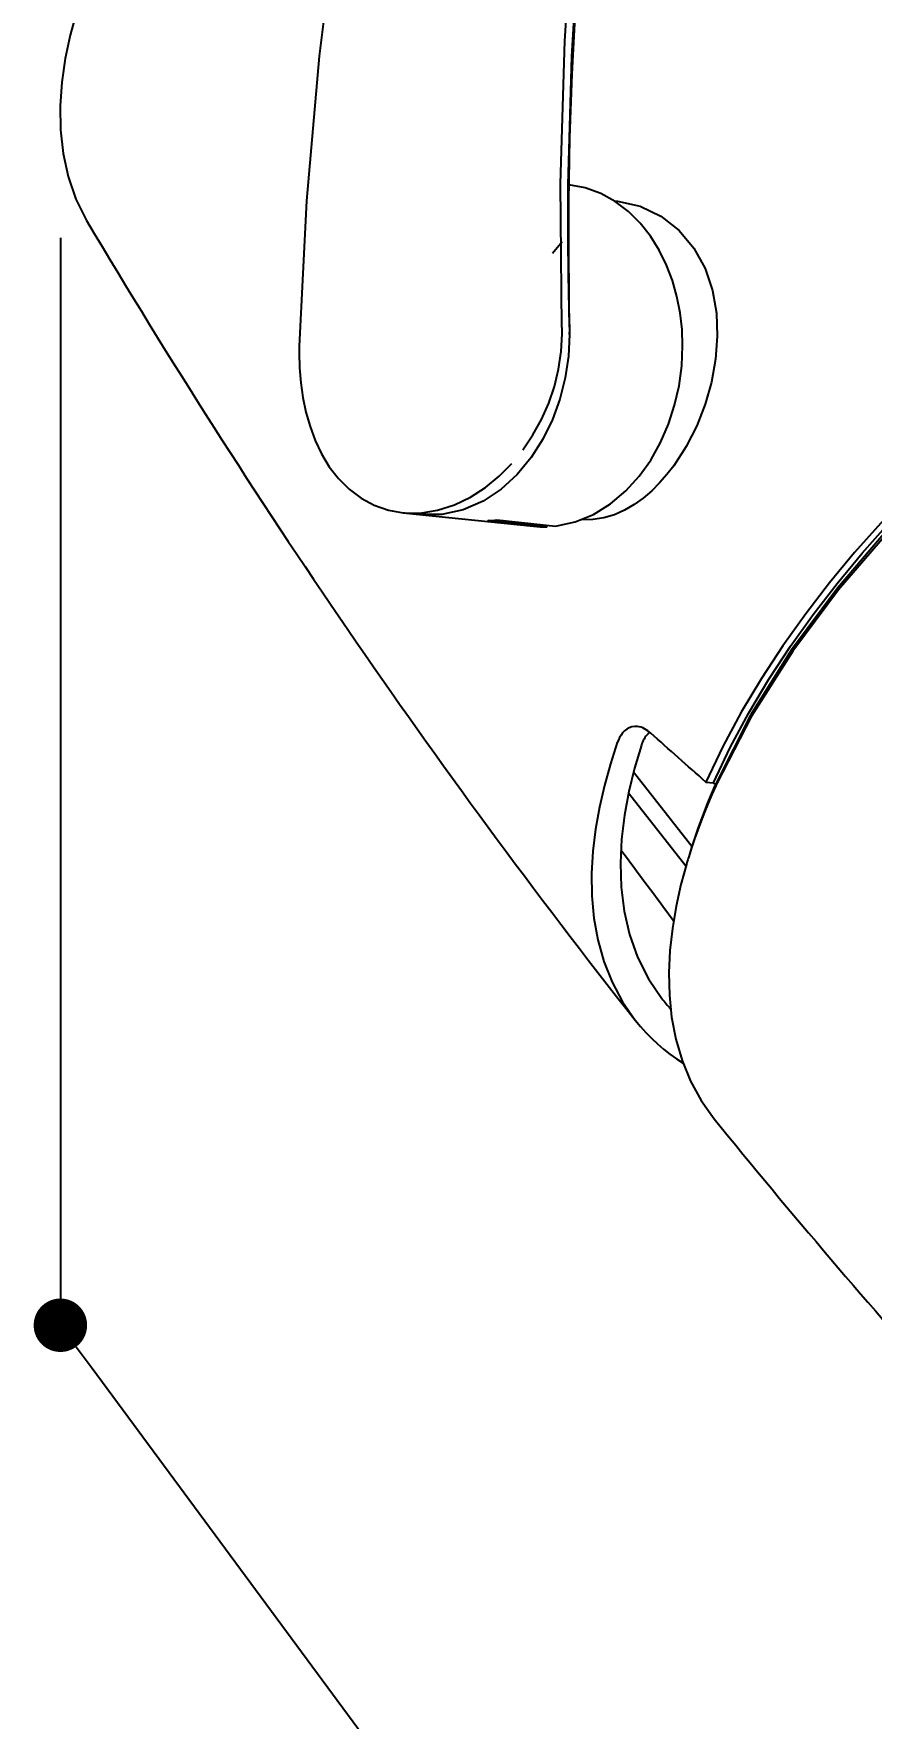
# Model space of a CAD drawing. Header units: millimetres. Extents: x 14 to 828, y 15 to 581.
# Drawn here: x 350.25 to 362, y 337.9 to 361.53 of the extents above; entities that cross this region are included whole.
import ezdxf

# ---------------------------------------------------------------- set-up
doc = ezdxf.new("R2010")
doc.units = ezdxf.units.MM
doc.header["$LTSCALE"] = 0.2
doc.layers.get('Defpoints').update_dxf_attribs({"color": 5})
doc.layers.add('1_シンボル', color=2, linetype='Continuous')
doc.layers.add('1_寸法', color=7, linetype='Continuous')
doc.styles.add('Dim', font='simplex.shx', dxfattribs={"width": 0.8, "bigfont": 'extfont2.shx'})
doc.dimstyles.new('1-1', dxfattribs={"dimtxt": 3, "dimasz": 0.75, "dimexe": 0, "dimexo": 1, "dimgap": 0.5, "dimtad": 1, "dimdec": 0, "dimtxsty": 'Dim', "dimblk": 'DOT', "dimcen": 2.5, "dimadec": 0, "dimazin": 0, "dimtfac": 1, "dimtdec": 0, "dimtix": 1, "dimtmove": 2, "dimatfit": 3, "dimldrblk": '引出', "dimfxl": 1, "dimlwd": -1, "dimlwe": -1, "dimarcsym": 0})

# ---------------------------------------------------------------- blocks, each defined once
blk = doc.blocks.new('_Dot')
at = {"color": 0, "linetype": 'ByBlock', "lineweight": -2}
blk.add_line((-0.5, 0), (-1, 0), dxfattribs=at)
at = {"color": 0, "linetype": 'ByBlock', "const_width": 0.5}
blk.add_lwpolyline([(-0.25, 0, 1), (0.25, 0, 1)], format="xyb", close=True, dxfattribs=at)
blk = doc.blocks.new('*D30')
at = {"layer": '1_寸法', "color": 0, "transparency": 16777216}
for p, q in [((350.624, 358.669), (350.624, 343.415)), ((351.069, 342.811), (366.183, 322.356)), ((366.629, 337.007), (366.629, 321.753))]:
    blk.add_line(p, q, dxfattribs=at)
at = {"layer": 'Defpoints', "color": 0, "transparency": 16777216}
for p in [(350.624, 360.352), (366.629, 338.69), (366.629, 321.753)]:
    blk.add_point(p, dxfattribs=at)
at = {"layer": '1_寸法', "color": 0, "transparency": 16777216, "xscale": 0.75, "yscale": 0.75, "zscale": 0.75}
for p, rotation in [((350.624, 343.415), 126.4594893769124), ((366.629, 321.753), 306.4594893769124)]:
    blk.add_blockref('_Dot', p, dxfattribs=dict(at, rotation=rotation))
at = {"layer": '1_寸法', "color": 0, "transparency": 16777216, "insert": (360.235, 333.772), "char_height": 3, "attachment_point": 5, "rotation": 306.4595, "style": 'Dim'}
blk.add_mtext('107', dxfattribs=at)
blk = doc.blocks.new('引出')
at = {"color": 0, "linetype": 'ByBlock', "lineweight": -2}
for p, q in [((-3.864, 1.035), (0, 0)), ((0, 0), (-1, 0))]:
    blk.add_line(p, q, dxfattribs=at)

msp = doc.modelspace()

# ---------------------------------------------------------------- linework, layer by layer
at = {"layer": '1_シンボル', "color": 7}
for points in [[(357.114, 355.696), (357.254, 355.903), (357.375, 356.121), (357.476, 356.348), (357.557, 356.584), (357.616, 356.827), (357.652, 357.073), (357.664, 357.322, 0.00732), (357.663, 357.42), (357.644, 359.427), (357.701, 361.433), (357.834, 363.436), (358.046, 365.432), (358.34, 367.418), (358.718, 369.389), (359.184, 371.342), (359.742, 373.271), (360.397, 375.169), (361.153, 377.028)], [(355.395, 367.819), (354.865, 367.389), (354.353, 366.938), (353.86, 366.466), (353.387, 365.974), (352.936, 365.461), (352.509, 364.929), (352.11, 364.375), (351.742, 363.8), (351.409, 363.203), (351.12, 362.585, 0.004093), (351.069, 362.463), (350.951, 362.15), (350.848, 361.833), (350.761, 361.51), (350.693, 361.183), (350.645, 360.853), (350.622, 360.519), (350.626, 360.185), (350.661, 359.852), (350.732, 359.526), (350.841, 359.211), (350.991, 358.913)], [(354.51, 363.241), (354.255, 361.218), (354.077, 359.186), (353.976, 357.15, 0.008178), (353.975, 357.053), (353.981, 356.843), (353.998, 356.635), (354.027, 356.427), (354.07, 356.223), (354.127, 356.021), (354.2, 355.825), (354.29, 355.636), (354.398, 355.457), (354.527, 355.291), (354.675, 355.143), (354.843, 355.018), (355.028, 354.919), (355.226, 354.85), (355.432, 354.812, 0.04321), (355.672, 354.808), (355.918, 354.846), (356.156, 354.922), (356.38, 355.031), (356.589, 355.167), (356.782, 355.325), (356.957, 355.503)], [(357.904, 363.006), (357.795, 361.211), (357.747, 359.413, 0.000773), (357.746, 359.247, 0.005), (357.75, 358.17, 0.003503), (357.766, 357.409, -0.007355), (357.767, 357.312), (357.752, 357.007), (357.707, 356.704), (357.633, 356.407), (357.528, 356.119), (357.394, 355.843), (357.23, 355.585), (357.035, 355.35), (356.81, 355.144), (356.556, 354.975), (356.277, 354.854), (355.979, 354.788), (355.674, 354.787)], [(371.456, 359.777), (370.388, 359.614), (369.345, 359.33), (368.332, 358.952), (367.353, 358.497), (366.406, 357.975), (365.494, 357.395), (364.619, 356.762), (363.781, 356.08), (362.984, 355.351), (362.231, 354.575), (361.529, 353.754), (360.884, 352.887), (360.309, 351.972), (359.82, 351.008, 0.000615), (359.81, 350.987), (359.757, 350.865), (359.706, 350.741), (359.657, 350.617), (359.609, 350.493), (359.564, 350.367), (359.521, 350.241), (359.48, 350.114), (359.441, 349.987)], [(357.45, 354.615), (356.625, 354.701, 0.021551), (356.748, 354.71), (357.573, 354.624), (357.847, 354.682), (358.105, 354.789), (358.343, 354.936), (358.557, 355.117), (358.745, 355.324), (358.908, 355.551), (359.045, 355.796), (359.157, 356.053), (359.244, 356.32), (359.307, 356.594), (359.344, 356.872), (359.356, 357.152), (359.348, 357.384), (359.321, 357.616), (359.276, 357.845), (359.213, 358.069), (359.131, 358.286), (359.028, 358.494), (358.905, 358.691), (358.761, 358.874), (358.596, 359.037), (358.411, 359.178), (358.207, 359.29), (357.989, 359.369), (357.76, 359.412)], [(357.747, 359.413, 0.000786), (357.746, 359.244, 0.004978), (357.75, 358.17, 0.000526), (357.752, 358.055, 0.002795), (357.765, 357.448, -0.003214), (357.766, 357.406, -0.001232), (357.766, 357.39, -0.001109), (357.767, 357.375)], [(350.991, 358.913, 0.032964), (358.691, 347.693)], [(357.758, 358.17), (357.759, 358.109), (357.759, 358.049), (357.759, 357.988), (357.759, 357.928), (357.759, 357.867), (357.76, 357.807), (357.76, 357.746), (357.76, 357.685, 0.003512), (357.765, 357.448)], [(357.767, 357.312), (357.767, 357.317, 0.002211), (357.767, 357.346)], [(357.263, 354.622, 0.033291), (357.45, 354.615), (357.45, 354.637)], [(362.246, 354.546), (361.545, 353.729), (360.901, 352.868), (360.324, 351.96), (359.831, 351.004, 0.000602), (359.821, 350.983), (359.767, 350.861), (359.715, 350.738), (359.664, 350.614), (359.616, 350.49), (359.569, 350.365), (359.524, 350.24), (359.482, 350.113), (359.441, 349.986, 0.003132), (359.414, 349.897), (359.332, 349.596), (359.264, 349.291), (359.212, 348.982), (359.178, 348.671), (359.163, 348.359), (359.17, 348.046), (359.201, 347.735), (359.26, 347.428), (359.347, 347.129), (359.466, 346.84), (359.617, 346.566), (359.798, 346.312)], [(359.683, 351.034, -0.00177), (358.908, 351.721), (358.888, 351.738), (358.867, 351.754), (358.845, 351.769), (358.822, 351.782), (358.798, 351.793), (358.774, 351.802), (358.748, 351.808), (358.722, 351.812), (358.683, 351.813), (358.644, 351.807), (358.607, 351.794), (358.573, 351.776), (358.542, 351.752), (358.514, 351.723), (358.491, 351.692), (358.471, 351.659), (358.454, 351.623), (358.439, 351.587), (358.343, 351.289), (358.259, 350.988), (358.189, 350.682), (358.134, 350.374), (358.097, 350.064), (358.079, 349.751), (358.083, 349.439), (358.112, 349.127), (358.166, 348.819), (358.25, 348.518), (358.365, 348.227), (358.512, 347.95), (358.691, 347.693), (358.763, 347.606), (358.839, 347.522), (358.918, 347.441), (359.001, 347.363), (359.088, 347.289), (359.177, 347.219), (359.269, 347.153), (359.363, 347.09)], [(358.895, 351.733, 0.031339), (358.87, 351.711), (358.854, 351.694), (358.839, 351.676), (358.826, 351.657), (358.814, 351.637), (358.803, 351.617), (358.794, 351.595), (358.785, 351.574), (358.778, 351.552), (358.681, 351.229), (358.601, 350.901), (358.54, 350.569), (358.5, 350.234), (358.483, 349.896), (358.494, 349.559), (358.536, 349.223), (358.611, 348.894), (358.724, 348.576), (358.875, 348.275), (359.065, 347.996, 0.019066), (359.187, 347.853)], [(358.49, 350.085, 0.002647), (359.229, 349.093)], [(359.798, 346.312, 0.024733), (366.629, 338.69)]]:
    msp.add_lwpolyline(points, format="xyb", dxfattribs=at)
for points in [[(357.758, 358.17), (357.757, 358.281), (357.757, 359.176), (357.773, 360.07), (357.805, 360.962), (357.853, 361.851)], [(358.442, 359.18), (358.758, 359.111), (359.052, 358.972), (359.308, 358.772), (359.515, 358.523), (359.67, 358.237), (359.773, 357.93), (359.829, 357.611), (359.842, 357.287), (359.818, 356.964), (359.76, 356.645), (359.671, 356.333), (359.553, 356.032), (359.407, 355.743), (359.231, 355.471), (359.136, 355.347), (359.033, 355.23), (358.922, 355.119), (358.803, 355.018), (358.677, 354.926), (358.542, 354.848), (358.399, 354.784), (358.249, 354.739), (358.094, 354.715), (357.938, 354.714)], [(358.397, 359.185), (358.442, 359.18)], [(357.667, 358.613), (357.531, 358.446)], [(357.767, 357.312), (357.767, 357.307)], [(359.818, 350.999), (359.791, 351.022), (360.025, 351.52), (360.284, 352.006), (360.566, 352.478), (360.868, 352.938), (361.188, 353.386), (361.524, 353.821), (361.876, 354.245), (362.241, 354.656), (362.619, 355.056), (363.01, 355.443), (362.901, 355.455), (362.512, 355.066), (362.135, 354.666), (361.77, 354.254), (361.419, 353.83), (361.083, 353.395), (360.763, 352.947), (360.461, 352.487), (360.179, 352.015), (359.918, 351.531), (359.683, 351.034), (359.791, 351.022)], [(355.432, 354.812), (357.263, 354.622)], [(359.485, 350.13), (358.668, 351.174)], [(359.401, 349.856), (358.597, 350.878)]]:
    msp.add_lwpolyline(points, dxfattribs=at)

# ---------------------------------------------------------------- dimensions: what is measured, and where the dimension line sits
at = {"layer": '1_寸法'}
dim = msp.add_aligned_dim(p1=(350.624, 360.352), p2=(366.629, 338.69), distance=-10.065, text='107', dimstyle='1-1', dxfattribs=at)
dim.commit()
dim.dimension.update_dxf_attribs({"geometry": '*D30', "text_midpoint": (360.235, 333.772)})

doc.saveas('drawing.dxf')
